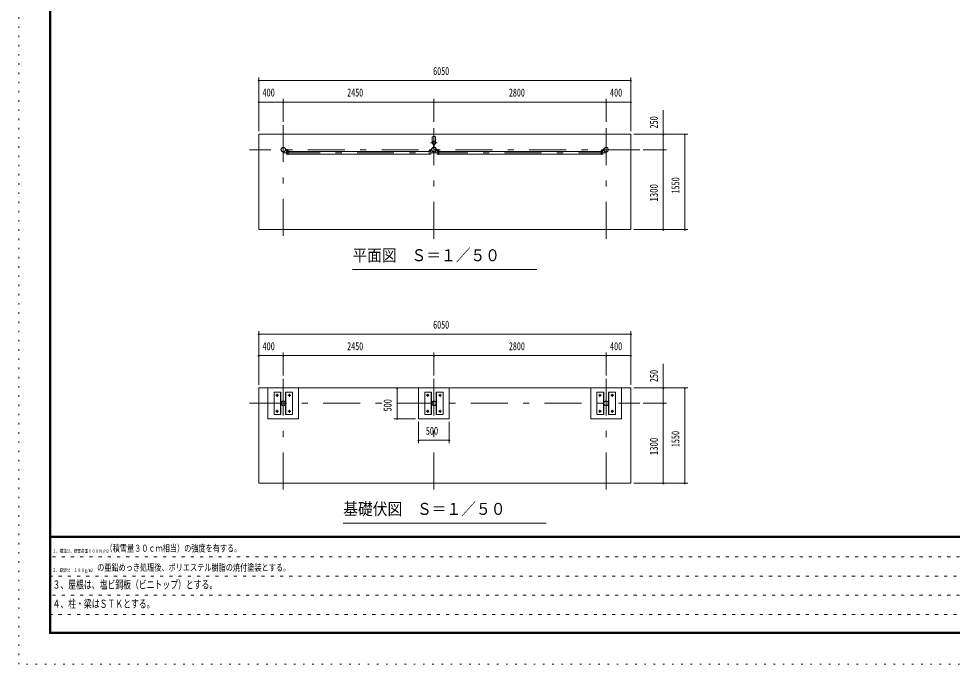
# Model space of a CAD drawing. Units: millimetres, scale not verified. Extents: x -22990 to 22993, y -10500 to 10500.
# Drawn here: x -6707 to 8475, y -10500 to 0 of the extents above; entities that cross this region are included whole.
import ezdxf
from ezdxf.enums import TextEntityAlignment as Align

# ---------------------------------------------------------------- set-up
doc = ezdxf.new("R2010")
doc.units = ezdxf.units.MM
doc.header["$LTSCALE"] = 50
for name, pattern in [('USER1', [3, 1, -2]), ('USER3', [24, 12, -5, 2, -5]), ('USER4', [3, 0.5, -2.5])]:
    doc.linetypes.add(name, pattern=pattern)
doc.layers.add('0-1_0-F1TEXT', color=7, linetype='Continuous')
for name, color, linetype, lineweight in [('0-2_1-05BOLD', 7, 'Continuous', 18), ('0-3_1-25CENTER', 3, 'USER3', 18), ('0-5_1-55DIM', 3, 'Continuous', 18), ('0-C_F-F1PAPER', 5, 'Continuous', 18), ('0-D_F-E_J_ADD', 5, 'USER4', 18)]:
    doc.layers.add(name, color=color, linetype=linetype, lineweight=lineweight)
doc.styles.add('ＭＳ ゴシック', font='')
doc.styles.get('ＭＳ ゴシック').set_extended_font_data('MS Gothic')

msp = doc.modelspace()

# ---------------------------------------------------------------- linework, layer by layer
at = {"layer": '0-2_1-05BOLD'}
for p, q in [((18.35, -1924.63), (18.35, -2009.21)), ((73.35, -2009.21), (73.35, -1924.63)), ((41.24, -2090.85), (41.24, -2047.47)), ((42.85, -2046.07), (42.85, -2092.3)), ((48.84, -2092.3), (48.84, -2046.07)), ((50.45, -2047.47), (50.45, -2090.85)), ((2807.7, -2118.33), (2807.7, -2138.33)), ((-2331.2, -2140.33), (-2360.8, -2140.33)), ((-2360.8, -2143.53), (-2331.2, -2143.53)), ((-2326, -2158.13), (-32.3, -2158.13)), ((-32.3, -2200.83), (-2326, -2200.83)), ((-29.1, -2158.13), (-6.66, -2158.13)), ((2.5, -2140.33), (-27.1, -2140.33)), ((-27.1, -2143.53), (2.5, -2143.53)), ((89.2, -2140.33), (118.8, -2140.33)), ((118.8, -2143.53), (89.2, -2143.53)), ((2767.69, -2158.13), (124, -2158.13)), ((124, -2200.83), (2767.69, -2200.83)), ((2793.35, -2158.13), (2770.89, -2158.13)), ((2802.49, -2140.33), (2772.9, -2140.33)), ((2772.9, -2143.53), (2802.49, -2143.53)), ((-2446.8, -6435.33), (-2446.8, -6075.33)), ((-2361.5, -6075.33), (-2361.5, -6435.33)), ((3.2, -6435.33), (3.2, -6075.33)), ((88.5, -6075.33), (88.5, -6435.33)), ((2803.2, -6435.33), (2803.2, -6075.33)), ((2888.5, -6075.33), (2888.5, -6435.33))]:
    msp.add_line(p, q, dxfattribs=at)
for points in [[(3245.84, -1880.33), (3245.84, -3430.33), (-2804.15, -3430.33), (-2804.15, -1880.33)], [(-2804.15, -6005.33), (-2804.15, -7555.33), (3245.85, -7555.33), (3245.85, -6005.33)], [(-2442.3, -6435.33), (-2442.3, -6075.33), (-2554.15, -6075.33), (-2554.15, -6435.33)], [(-2366, -6075.33), (-2254.15, -6075.33), (-2254.15, -6435.33), (-2366, -6435.33)], [(7.7, -6435.33), (-104.15, -6435.33), (-104.15, -6075.33), (7.7, -6075.33)], [(195.85, -6075.33), (84, -6075.33), (84, -6435.33), (195.85, -6435.33)], [(2807.7, -6435.33), (2807.7, -6075.33), (2695.85, -6075.33), (2695.85, -6435.33)], [(2995.85, -6075.33), (2995.85, -6435.33), (2884, -6435.33), (2884, -6075.33)]]:
    msp.add_lwpolyline(points, close=True, dxfattribs=at)
for points in [[(-2362.8, -2138.33), (-2362.8, -2118.33), (-2366, -2118.33), (-2366, -2138.33)], [(7.7, -2138.33), (7.7, -2118.33), (4.5, -2118.33), (4.5, -2138.33)], [(87.2, -2138.33), (87.2, -2118.33), (84, -2118.33), (84, -2138.33)], [(2804.49, -2138.33), (2804.49, -2118.33), (2807.7, -2118.33)], [(-2329.21, -2200.83), (-2351.66, -2200.83), (-2351.66, -2158.13), (-2329.21, -2158.13)], [(-2329.21, -2145.53), (-2329.21, -2211.33), (-2326, -2211.33), (-2326, -2145.53)], [(-29.1, -2145.53), (-29.1, -2211.33), (-32.3, -2211.33), (-32.3, -2145.53)], [(-6.66, -2158.13), (-6.66, -2200.83), (-29.1, -2200.83)], [(120.8, -2158.13), (98.34, -2158.13), (98.34, -2200.83), (120.8, -2200.83)], [(124, -2145.53), (124, -2211.33), (120.8, -2211.33), (120.8, -2145.53)], [(2770.89, -2145.53), (2770.89, -2211.33), (2767.69, -2211.33), (2767.69, -2145.53)], [(2770.89, -2200.83), (2793.35, -2200.83), (2793.35, -2158.13)], [(-2654.15, -6005.33), (-2654.15, -6505.33), (-2154.15, -6505.33), (-2154.15, -6005.33)], [(-204.15, -6005.33), (-204.15, -6505.33), (295.85, -6505.33), (295.85, -6005.33)], [(2595.85, -6005.33), (2595.85, -6505.33), (3095.85, -6505.33), (3095.85, -6005.33)]]:
    msp.add_lwpolyline(points, dxfattribs=at)
for centre, radius in [((-2404.15, -2130.33), 38.15), ((-2404.15, -2130.33), 35.35), ((45.85, -2130.33), 38.15), ((45.85, -2130.33), 35.35), ((45.85, -2018.73), 27.5), ((45.85, -1987.38), 2.25), ((2845.85, -2130.33), 38.15), ((2845.85, -2130.33), 35.35), ((45.85, -2172.33), 2.25), ((-2504.15, -6125.33), 14.5), ((-2404.15, -6255.33), 38.15), ((-2404.15, -6255.33), 35.35), ((-2304.15, -6125.33), 14.5), ((-54.15, -6125.33), 14.5), ((45.85, -6255.33), 38.15), ((45.85, -6255.33), 35.35), ((145.85, -6125.33), 14.5), ((2745.85, -6125.33), 14.5), ((2845.85, -6255.33), 38.15), ((2845.85, -6255.33), 35.35), ((2945.85, -6125.33), 14.5), ((-2504.15, -6385.33), 14.5), ((-2304.15, -6385.33), 14.5), ((-54.15, -6385.33), 14.5), ((145.85, -6385.33), 14.5), ((2745.85, -6385.33), 14.5), ((2945.85, -6385.33), 14.5)]:
    msp.add_circle(centre, radius, dxfattribs=at)
for centre, radius, start, end in [((45.85, -1960.13), 44.9, 52.23546, 127.76454), ((45.85, -2130.33), 39.75, 96.65186, 270), ((45.85, -2018.73), 29.1, 90, 260.90512), ((45.85, -2036.13), 44.9, 109.58864, 127.76454), ((45.85, -1987.38), 3.85, 270, 218.65778), ((45.85, -2018.73), 29.1, 279.09488, 84.06984), ((45.85, -2130.33), 39.75, 274.38264, 83.35706), ((45.85, -2036.13), 44.9, 52.23546, 70.41136), ((-2360.8, -2138.33), 5.2, 180, 270), ((-2360.8, -2138.33), 2, 180, 270), ((-2331.2, -2145.53), 5.2, 0, 90), ((-2331.2, -2145.53), 2, 0, 90), ((-27.1, -2145.53), 5.2, 90, 180), ((-27.1, -2145.53), 2, 90, 180), ((2.5, -2138.33), 2, 270, 0), ((2.5, -2138.33), 5.2, 270, 0), ((45.85, -2172.33), 3.85, 142.09248, 90), ((89.2, -2138.33), 5.2, 180, 270), ((89.2, -2138.33), 2, 180, 270), ((118.8, -2145.53), 5.2, 0, 90), ((118.8, -2145.53), 2, 0, 90), ((2772.9, -2145.53), 5.2, 90, 180), ((2772.9, -2145.53), 2, 90, 180), ((2802.49, -2138.33), 2, 270, 0), ((2802.49, -2138.33), 5.2, 270, 0)]:
    msp.add_arc(centre, radius, start, end, dxfattribs=at)
at = {"layer": '0-3_1-25CENTER'}
for p, q in [((-2404.15, -1730.33), (-2404.15, -3580.33)), ((45.85, -3580.33), (45.85, -1730.33)), ((2845.85, -3580.33), (2845.85, -1730.33)), ((-2341, -2121.33), (-2341, -2163.13)), ((-17.3, -2121.33), (-17.3, -2163.13)), ((-9.15, -2018.73), (100.85, -2018.73)), ((56.61, -2069.21), (35.09, -2069.21)), ((109, -2163.13), (109, -2121.33)), ((2782.69, -2163.13), (2782.69, -2121.33)), ((3395.84, -2130.33), (-2954.15, -2130.33)), ((-2404.15, -2179.48), (2845.85, -2179.48)), ((-2404.15, -5855.33), (-2404.15, -7705.33)), ((45.85, -5855.33), (45.85, -7705.33)), ((2845.85, -5855.33), (2845.85, -7705.33)), ((-2479.15, -6125.33), (-2529.15, -6125.33)), ((-2504.15, -6150.33), (-2504.15, -6100.33)), ((-2329.15, -6125.33), (-2279.15, -6125.33)), ((-2304.15, -6150.33), (-2304.15, -6100.33)), ((-79.15, -6125.33), (-29.15, -6125.33)), ((-54.15, -6100.33), (-54.15, -6150.33)), ((120.85, -6125.33), (170.85, -6125.33)), ((145.85, -6150.33), (145.85, -6100.33)), ((2720.85, -6125.33), (2770.85, -6125.33)), ((2745.85, -6150.33), (2745.85, -6100.33)), ((2920.85, -6125.33), (2970.85, -6125.33)), ((2945.85, -6150.33), (2945.85, -6100.33)), ((-2954.15, -6255.33), (3395.84, -6255.33)), ((-2504.15, -6410.33), (-2504.15, -6360.33)), ((-2304.15, -6410.33), (-2304.15, -6360.33)), ((-54.15, -6410.33), (-54.15, -6360.33)), ((145.85, -6360.33), (145.85, -6410.33)), ((2745.85, -6410.33), (2745.85, -6360.33)), ((2945.85, -6410.33), (2945.85, -6360.33)), ((-2479.15, -6385.33), (-2529.15, -6385.33)), ((-2329.15, -6385.33), (-2279.15, -6385.33)), ((-29.15, -6385.33), (-79.15, -6385.33)), ((170.85, -6385.33), (120.85, -6385.33)), ((2770.85, -6385.33), (2720.85, -6385.33)), ((2970.85, -6385.33), (2920.85, -6385.33))]:
    msp.add_line(p, q, dxfattribs=at)
at = {"layer": '0-5_1-55DIM'}
for p, q in [((-2794.15, -1005.33), (-2814.15, -1005.33)), ((-2804.15, -1830.33), (-2804.15, -955.33)), ((-2804.15, -1005.33), (3245.84, -1005.33)), ((3255.84, -1005.33), (3235.84, -1005.33)), ((3245.84, -955.33), (3245.84, -1830.33)), ((-2794.15, -1355.33), (-2814.15, -1355.33)), ((-2804.15, -1355.33), (-2404.15, -1355.33)), ((-2394.15, -1355.33), (-2414.15, -1355.33)), ((-2404.15, -1680.33), (-2404.15, -1305.33)), ((-2404.15, -1355.33), (45.85, -1355.33)), ((55.85, -1355.33), (35.85, -1355.33)), ((45.85, -1680.33), (45.85, -1305.33)), ((45.85, -1355.33), (2845.85, -1355.33)), ((2855.85, -1355.33), (2835.85, -1355.33)), ((2845.85, -1680.33), (2845.85, -1305.33)), ((2845.85, -1355.33), (3245.84, -1355.33)), ((3255.84, -1355.33), (3235.84, -1355.33)), ((3775.84, -1880.33), (3775.84, -1487.83)), ((3295.84, -1880.33), (4175.85, -1880.33)), ((3785.84, -1880.33), (3765.84, -1880.33)), ((3775.84, -2130.33), (3775.84, -1880.33)), ((4135.85, -1880.33), (4115.85, -1880.33)), ((4125.85, -1880.33), (4125.85, -3430.33)), ((3825.84, -2130.33), (3445.84, -2130.33)), ((3785.84, -2130.33), (3765.84, -2130.33)), ((3775.84, -3430.33), (3775.84, -2130.33)), ((4175.85, -3430.33), (3295.84, -3430.33)), ((3785.84, -3430.33), (3765.84, -3430.33)), ((4135.85, -3430.33), (4115.85, -3430.33)), ((1720.85, -4080.33), (-1279.15, -4080.33)), ((-2794.15, -5130.33), (-2814.15, -5130.33)), ((-2804.15, -5080.33), (-2804.15, -5955.33)), ((-2804.15, -5130.33), (3245.85, -5130.33)), ((3255.85, -5130.33), (3235.85, -5130.33)), ((3245.85, -5080.33), (3245.85, -5955.33)), ((-2404.15, -5430.33), (-2404.15, -5805.33)), ((45.85, -5805.33), (45.85, -5430.33)), ((2845.85, -5430.33), (2845.85, -5805.33)), ((-2794.15, -5480.33), (-2814.15, -5480.33)), ((-2804.15, -5480.33), (-2404.15, -5480.33)), ((-2394.15, -5480.33), (-2414.15, -5480.33)), ((-2404.15, -5480.33), (45.85, -5480.33)), ((55.85, -5480.33), (35.85, -5480.33)), ((45.85, -5480.33), (2845.85, -5480.33)), ((2855.85, -5480.33), (2835.85, -5480.33)), ((2845.85, -5480.33), (3245.85, -5480.33)), ((3255.85, -5480.33), (3235.85, -5480.33)), ((3775.84, -6005.33), (3775.84, -5612.83)), ((-604.15, -6005.33), (-254.15, -6005.33)), ((-544.15, -6005.33), (-564.15, -6005.33)), ((-554.15, -6505.33), (-554.15, -6005.33)), ((4175.85, -6005.33), (3295.85, -6005.33)), ((3785.84, -6005.33), (3765.84, -6005.33)), ((3775.84, -6255.33), (3775.84, -6005.33)), ((4135.85, -6005.33), (4115.85, -6005.33)), ((4125.85, -6005.33), (4125.85, -7555.33)), ((3445.84, -6255.33), (3825.84, -6255.33)), ((3785.84, -6255.33), (3765.84, -6255.33)), ((3775.84, -7555.33), (3775.84, -6255.33)), ((-254.15, -6505.33), (-604.15, -6505.33)), ((-544.15, -6505.33), (-564.15, -6505.33)), ((-204.15, -6555.33), (-204.15, -6905.33)), ((295.85, -6905.33), (295.85, -6555.33)), ((-194.15, -6855.33), (-214.15, -6855.33)), ((-204.15, -6855.33), (295.85, -6855.33)), ((305.85, -6855.33), (285.85, -6855.33)), ((3295.85, -7555.33), (4175.85, -7555.33)), ((3785.84, -7555.33), (3765.84, -7555.33)), ((4135.85, -7555.33), (4115.85, -7555.33)), ((-1429.15, -8205.33), (1870.85, -8205.33))]:
    msp.add_line(p, q, dxfattribs=at)
for centre in [(-2804.15, -1005.33), (3245.84, -1005.33), (-2804.15, -1355.33), (-2404.15, -1355.33), (45.85, -1355.33), (2845.85, -1355.33), (3245.84, -1355.33), (3775.84, -1880.33), (4125.85, -1880.33), (3775.84, -2130.33), (3775.84, -3430.33), (4125.85, -3430.33), (-2804.15, -5130.33), (3245.85, -5130.33), (-2804.15, -5480.33), (-2404.15, -5480.33), (45.85, -5480.33), (2845.85, -5480.33), (3245.85, -5480.33), (-554.15, -6005.33), (3775.84, -6005.33), (4125.85, -6005.33), (3775.84, -6255.33), (-554.15, -6505.33), (-204.15, -6855.33), (295.85, -6855.33), (3775.84, -7555.33), (4125.85, -7555.33)]:
    msp.add_arc(centre, 10, 180, 0, dxfattribs=at)
at = {"layer": '0-C_F-F1PAPER'}
for p, q in [((22468.19, -8415), (-6181.81, -8415)), ((-6181.81, -8417.5), (22468.19, -8417.5)), ((22468.19, -8420), (-6181.81, -8420)), ((-6181.81, -8422.5), (22468.19, -8422.5)), ((22468.19, -8425), (-6181.81, -8425)), ((-6181.81, -8427.5), (22468.19, -8427.5)), ((22468.19, -8430), (-6181.81, -8430)), ((-6181.81, -8432.5), (22468.19, -8432.5)), ((22468.19, -8435), (-6181.81, -8435)), ((-6181.81, -8437.5), (22468.19, -8437.5)), ((22468.19, -8440), (-6181.81, -8440))]:
    msp.add_line(p, q, dxfattribs=at)
at = {"layer": '0-C_F-F1PAPER', "color": 6, "linetype": 'USER1'}
for p, q in [((12043.19, -8752), (-6206.81, -8752)), ((-6206.81, -9064), (12043.19, -9064)), ((12043.19, -9376), (-6206.81, -9376)), ((-6206.81, -9688), (9535.19, -9688))]:
    msp.add_line(p, q, dxfattribs=at)
at = {"layer": '0-C_F-F1PAPER'}
for points in [[(22493.19, -10000), (-6206.81, -10000), (-6206.81, 10100), (22493.19, 10100)], [(22490.68, -9997.5), (-6204.31, -9997.5), (-6204.31, 10097.5), (22490.68, 10097.5)], [(22488.19, -9995), (22488.19, 10095), (-6201.81, 10095), (-6201.81, -9995)], [(22485.69, -9992.5), (-6199.31, -9992.5), (-6199.31, 10092.5), (22485.69, 10092.5)], [(22483.19, -9990), (22483.19, 10090), (-6196.81, 10090), (-6196.81, -9990)], [(22480.69, -9987.5), (-6194.31, -9987.5), (-6194.31, 10087.5), (22480.69, 10087.5)], [(22478.18, -9985), (22478.18, 10085), (-6191.81, 10085), (-6191.81, -9985)], [(22475.69, -9982.5), (-6189.31, -9982.5), (-6189.31, 10082.5), (22475.69, 10082.5)], [(22473.19, -9980), (22473.19, 10080), (-6186.81, 10080), (-6186.81, -9980)], [(22470.69, -9977.5), (-6184.31, -9977.5), (-6184.31, 10077.5), (22470.69, 10077.5)], [(22468.19, -9975), (-6181.81, -9975), (-6181.81, 10075), (22468.19, 10075)]]:
    msp.add_lwpolyline(points, close=True, dxfattribs=at)
at = {"layer": '0-D_F-E_J_ADD'}
msp.add_lwpolyline([(22993.19, -10500), (-6706.81, -10500), (-6706.81, 10500), (22993.19, 10500)], close=True, dxfattribs=at)

# ---------------------------------------------------------------- texts
at = {"layer": '0-1_0-F1TEXT', "style": 'ＭＳ ゴシック'}
for s, height, width, p in [('１、構造は、積雪荷重６００Ｎ/m2', 55.35, 0.75, (-6156.81, -8702)), ('（積雪量３０ｃｍ相当）の強度を有する。', 110.7, 0.75, (-5294.32, -8702)), ('２、鉄部は\u3000１８０g/m2', 55.35, 0.75, (-6156.81, -9014)), ('\u3000の亜鉛めっき処理後、ポリエステル樹脂の焼付塗装とする。', 110.7, 0.75, (-5547.21, -9014)), ('３、屋根は、塩ビ鋼板（ビニトップ）とする。', 130.2, 0.7, (-6156.81, -9308.24)), ('４、柱・梁はＳＴＫとする。', 130.2, 0.7, (-6156.81, -9620.23))]:
    msp.add_text(s, height=height, dxfattribs=dict(at, width=width)).set_placement(p, align=Align.BOTTOM_LEFT)
at = {"layer": '0-5_1-55DIM', "color": 7, "style": 'ＭＳ ゴシック'}
for s, height, width, p in [('6050', 130.2, 0.7, (33.06, -955.33)), ('400', 130.2, 0.75, (-2741.78, -1305.33)), ('2450', 130.2, 0.7, (-1365.16, -1305.33)), ('2800', 130.2, 0.7, (1264.58, -1305.33)), ('400', 130.2, 0.75, (2908.22, -1305.33)), ('平面図\u3000Ｓ＝１／５０', 195.4, 0.9, (-1279.15, -4003.68)), ('6050', 130.2, 0.7, (33.06, -5080.33)), ('400', 130.2, 0.75, (-2741.78, -5430.33)), ('2450', 130.2, 0.7, (-1365.16, -5430.33)), ('2800', 130.2, 0.7, (1264.58, -5430.33)), ('400', 130.2, 0.75, (2908.22, -5430.33)), ('500', 130.2, 0.75, (-86.6, -6805.33)), ('基礎伏図\u3000Ｓ＝１／５０', 195.4, 0.9, (-1429.15, -8128.68))]:
    msp.add_text(s, height=height, dxfattribs=dict(at, width=width)).set_placement(p, align=Align.BOTTOM_LEFT)
for s, width, p in [('250', 0.65, (3725.84, -1785.91)), ('1300', 0.8, (3725.84, -2973.44)), ('1550', 0.75, (4075.85, -2844.83)), ('250', 0.65, (3725.84, -5910.91)), ('500', 0.75, (-604.15, -6387.77)), ('1300', 0.8, (3725.84, -7098.44)), ('1550', 0.75, (4075.85, -6969.83))]:
    msp.add_text(s, height=130.2, rotation=90, dxfattribs=dict(at, width=width)).set_placement(p, align=Align.BOTTOM_LEFT)

doc.saveas('drawing.dxf')
